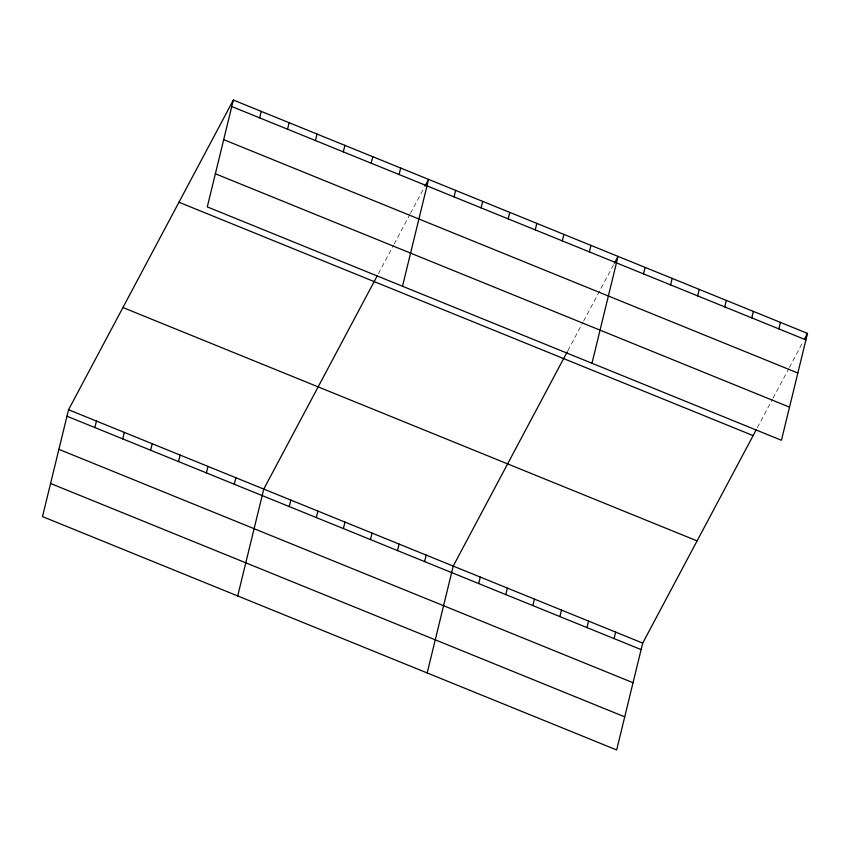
<?xml version="1.0" encoding="UTF-8"?>
<svg xmlns="http://www.w3.org/2000/svg" width="850" height="850" viewBox="0 0 850 850"><rect width="100%" height="100%" fill="white"/><g stroke="black" fill="none" stroke-linecap="round" stroke-linejoin="round"><path stroke-width="0.64" stroke-dasharray="4.25 3.19" d="M378.409 273.626L393.518 245.246M394.113 244.109L409.828 214.583M410.433 213.446L424.331 187.329M567.874 350.646L582.983 322.256M583.589 321.119L613.796 264.339M757.35 427.656L772.448 399.266M773.054 398.129L788.768 368.613M789.374 367.476L803.271 341.36"/><path stroke-width="1.27" d="M233.346 100.034L207.294 206.901L781.447 440.268L807.5 333.402L233.346 100.034L68.552 409.732L42.5 516.598L616.654 749.966L642.706 643.099L756.139 429.93M94.86 427.561L96.443 421.069M122.74 438.887L124.323 432.395M150.631 450.224L152.214 443.732M259.654 117.863L261.237 111.371M178.521 461.561L180.104 455.069M287.544 129.2L289.127 122.698M206.401 472.897L207.984 466.406M315.424 140.526L317.007 134.034M234.292 484.234L235.875 477.743M343.315 151.863L344.898 145.371M237.713 595.946L263.766 489.079L377.198 275.899M371.206 163.2L372.789 156.708M289.244 506.568L290.828 500.076M399.096 174.537L400.669 168.045M316.317 517.576L317.9 511.084M343.379 528.572L344.962 522.081M402.507 286.248L428.559 179.382L424.936 186.192M370.451 539.58L372.034 533.088M454.049 196.871L455.632 190.379M397.513 550.577L399.096 544.085M481.111 207.878L482.694 201.386M424.586 561.584L426.169 555.082M508.183 218.875L509.766 212.383M427.178 672.956L453.231 566.089L567.269 351.783M535.245 229.883L536.828 223.391M478.72 583.589L480.303 577.086M562.317 240.879L563.901 234.387M505.782 594.586L507.365 588.094M589.379 251.887L590.963 245.395M532.854 605.582L534.438 599.091M591.982 363.258L618.035 256.392L614.401 263.202M559.916 616.59L561.499 610.098M643.514 273.891L645.097 267.399M586.989 627.587L588.572 621.095M670.586 284.888L672.169 278.396M614.051 638.594L615.634 632.102M697.648 295.896L699.231 289.404M724.721 306.892L726.304 300.401M751.782 317.9L753.366 311.397M778.855 328.897L780.438 322.405M804.482 339.086L807.5 333.402M231.763 106.526L805.917 339.894M223.688 139.644L797.842 373.022M215.369 173.772L789.523 407.15M178.968 202.236L753.121 435.604M122.931 307.53L697.085 540.898M68.552 409.732L642.706 643.099M66.969 416.224L641.123 649.591M58.894 449.342L633.048 682.72M50.575 483.469L624.729 716.847"/></g></svg>
